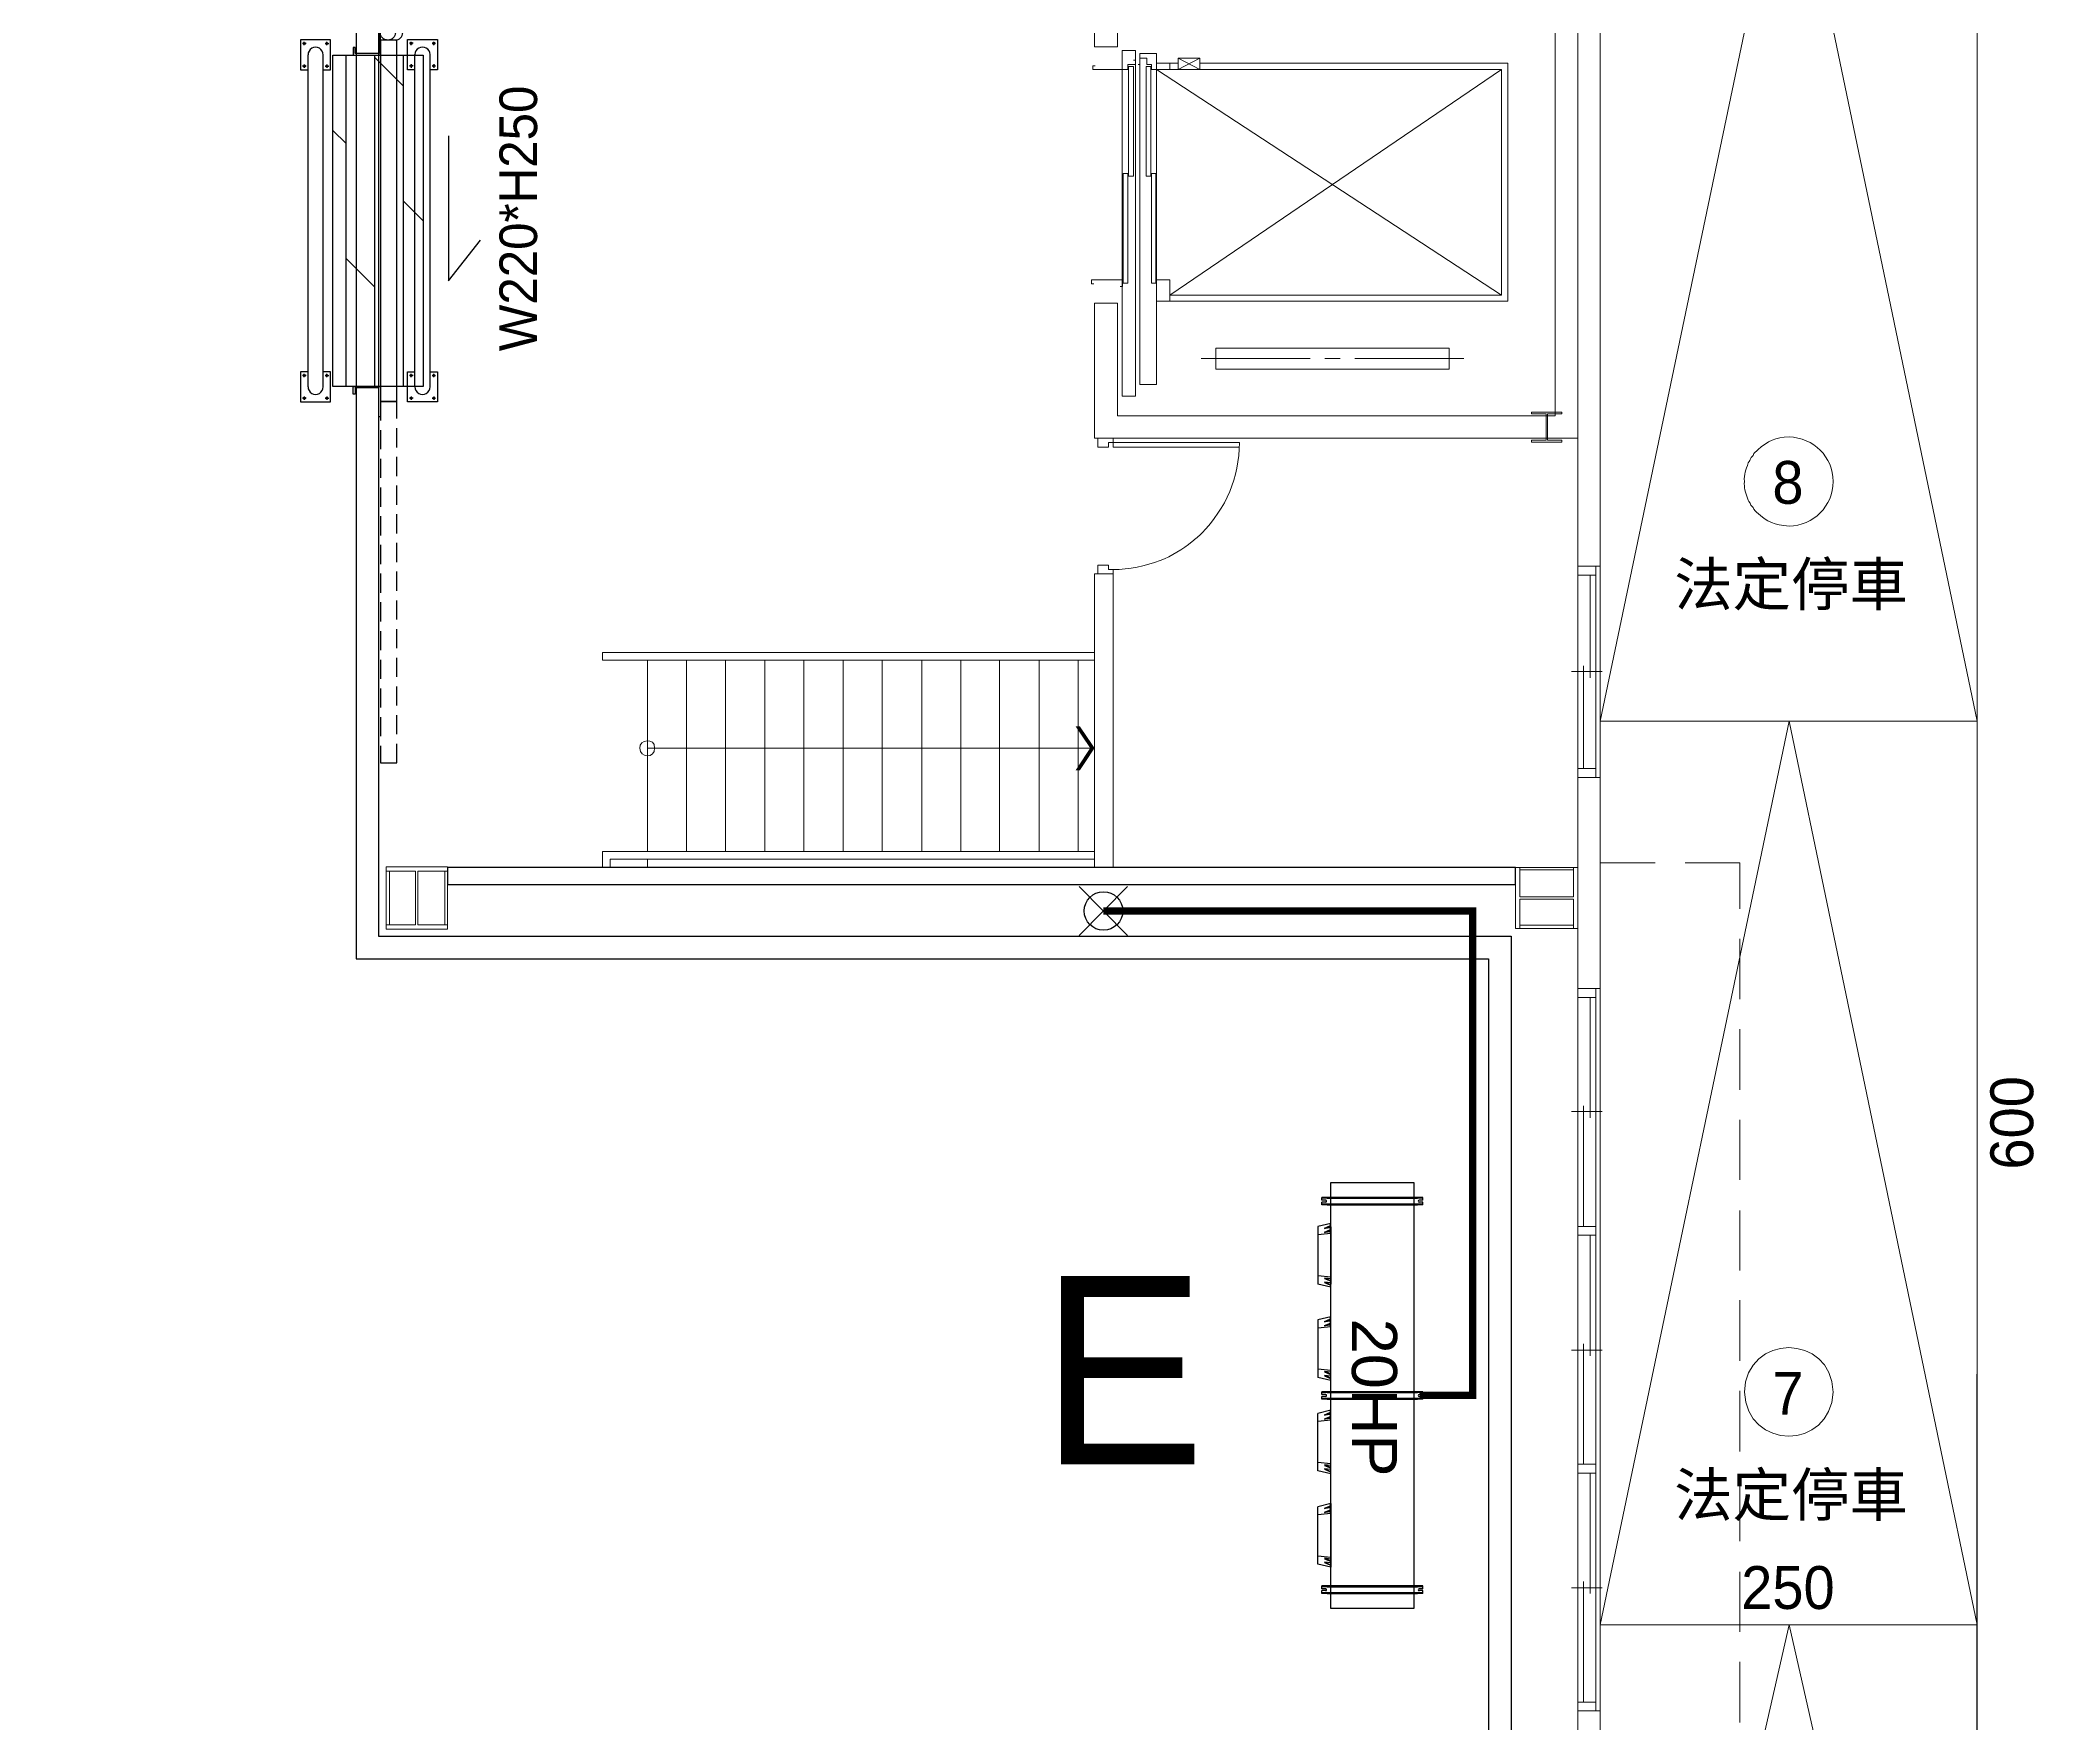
# Model space of a CAD drawing. Header units: millimetres. Extents: x -15161 to 10473752, y -72817 to 33960.
# Drawn here: x 74778 to 76103, y -41806 to -40688 of the extents above; entities that cross this region are included whole.
import ezdxf
from ezdxf import colors
from ezdxf.entities.mleader import LeaderData, LeaderLine
from ezdxf.enums import TextEntityAlignment as Align
from ezdxf.math import Vec2, Vec3

# ---------------------------------------------------------------- set-up
doc = ezdxf.new("R2010")
doc.units = ezdxf.units.MM
doc.linetypes.add('ACAD_ISO03W100', pattern=[30, 12, -18])
doc.linetypes.add('HIDDEN', pattern=[9.525, 6.35, -3.175])
for name, color, linetype in [('PDF_單色填滿', 7, 'Continuous'), ('PDF_幾何圖形', 7, 'Continuous'), ('PDF_文字', 7, 'Continuous')]:
    doc.layers.add(name, color=color, linetype=linetype)
doc.layers.add('添利-門', color=150, linetype='Continuous', lineweight=25)
doc.layers.add('門', color=150, linetype='Continuous', lineweight=25)
doc.styles.add('PDF PMingLiU', font='PMingLiU.ttf')
doc.styles.get("Standard").update_dxf_attribs({"font": 'arial.ttf'})
doc.styles.add('新細明體', font='PMingLiU.ttf')

# ---------------------------------------------------------------- blocks, each defined once
blk = doc.blocks.new('建築底圖1140116')
blk.add_lwpolyline([(473.1, -23885.9), (1182.3, -23885.9), (1182.3, -23874.5), (473.1, -23874.5)], close=True)
at = {"layer": 'PDF_單色填滿', "lineweight": 0}
for points in [[(893.1, -23780.9), (890.2, -23780.9), (902.9, -23795.3), (899.9, -23795.3)], [(902.9, -23795.3), (899.9, -23795.3), (893.1, -23810.1), (890.2, -23810.1)]]:
    blk.add_solid(points, dxfattribs=at)
at = {"layer": 'PDF_幾何圖形', "lineweight": 0}
blk.add_lwpolyline([(1839, -22577.2), (1488.9, -22577.2, -0.000209), (1488.4, -24980.8)], format="xyb", dxfattribs=at)
for points in [[(1488.9, -23777.5), (1364, -23177.6), (1238.6, -23777.5), (1364, -23177.6)], [(1238.6, -23777.5), (1238.6, -23177.6), (1488.9, -23177.6), (1488.9, -23777.5)], [(902.9, -23329.6), (918.1, -23329.6), (918.1, -23314.7), (1182.3, -23314.7), (1182.3, -23299.5), (902.9, -23299.5)], [(902.9, -23499.8), (902.9, -23589.5), (1223.8, -23589.5), (1223.8, -23314.7), (1208.6, -23314.7), (1208.6, -23574.7), (918.1, -23574.7), (918.1, -23499.8)], [(930, -23561.6), (930, -23332.1), (921.1, -23332.1), (921.1, -23561.6)], [(943.9, -23554), (943.9, -23334.2), (932.9, -23334.2), (932.9, -23554)], [(972.7, -23344.8), (972.7, -23337.2), (958.3, -23337.2), (958.3, -23344.8)], [(925.3, -23415.5), (925.3, -23342.7), (928.7, -23342.7), (928.7, -23415.5)], [(940.1, -23415.5), (940.1, -23342.7), (937.2, -23342.7), (937.2, -23415.5)], [(921.9, -23486.6), (921.9, -23413.8), (924.9, -23413.8), (924.9, -23486.6)], [(943.5, -23486.6), (943.5, -23413.8), (940.6, -23413.8), (940.6, -23486.6)], [(1138.3, -23529.8), (1138.3, -23543.8), (983.3, -23543.8), (983.3, -23529.8)], [(1192.9, -23573.4), (1192.9, -23572.2), (1213.2, -23572.2), (1213.2, -23573.4), (1203.5, -23573.4), (1203.5, -23590.8), (1213.2, -23590.8), (1213.2, -23592.1), (1192.9, -23592.1), (1192.9, -23590.8), (1202.6, -23590.8), (1202.6, -23573.4)], [(1488.9, -24377.5), (1364, -23777.5), (1238.6, -24377.5), (1364, -23777.5)], [(1238.6, -24377.5), (1238.6, -23777.5), (1488.9, -23777.5), (1488.9, -24377.5)], [(1488.9, -23777.5), (1488.9, -24377.5), (1238.6, -24377.5), (1238.6, -23777.5)], [(432.5, -23912.6), (432.5, -23915.6), (473.1, -23915.6), (473.1, -23912.6), (453.6, -23912.6), (453.6, -23877), (473.1, -23877), (473.1, -23874.1), (432.5, -23874.1), (432.5, -23877), (451.9, -23877), (451.9, -23912.6)], [(432.5, -23912.6), (432.5, -23877), (434.6, -23877), (434.6, -23912.6)], [(471.4, -23912.6), (471.4, -23877), (473.1, -23877), (473.1, -23912.6)], [(1220.8, -23915.1), (1223.8, -23915.1), (1223.8, -23874.5), (1220.8, -23874.5), (1220.8, -23894), (1185.3, -23894), (1185.3, -23874.5), (1182.3, -23874.5), (1182.3, -23915.1), (1185.3, -23915.1), (1185.3, -23895.7), (1220.8, -23895.7)], [(1185.3, -23876.2), (1185.3, -23874.5), (1220.8, -23874.5), (1220.8, -23876.2)], [(1185.3, -23915.1), (1185.3, -23913), (1220.8, -23913), (1220.8, -23915.1)], [(1223.8, -24434.6), (1223.8, -23954.9), (1238.6, -23954.9), (1238.6, -24434.6)], [(1488.9, -24927.9), (1364, -24377.5), (1238.6, -24927.9), (1364, -24377.5)], [(1238.6, -24977.9), (1238.6, -24377.5), (1488.9, -24377.5), (1488.9, -24977.9)], [(1488.9, -24377.5), (1488.9, -24977.9), (1238.6, -24977.9), (1238.6, -24377.5)]]:
    blk.add_lwpolyline(points, close=True, dxfattribs=at)
at = {"layer": 'PDF_幾何圖形', "lineweight": 5}
for points in [[(1238.6, -23777.5), (1238.6, -23177.6), (1488.9, -23177.6), (1488.9, -23777.5)], [(1238.6, -24377.5), (1238.6, -23777.5), (1488.9, -23777.5), (1488.9, -24377.5)], [(1238.6, -24977.9), (1238.6, -24377.5), (1488.9, -24377.5), (1488.9, -24977.9)]]:
    blk.add_lwpolyline(points, close=True, dxfattribs=at)
at = {"layer": 'PDF_幾何圖形', "lineweight": 0}
for points in [[(1223.8, -23227.1), (1223.8, -23674.6), (1238.6, -23674.6), (1238.6, -23227.1)], [(902.9, -23329.6), (918.1, -23329.6), (902.9, -23329.6), (902.9, -23299.5)], [(928.7, -23338.5), (930, -23338.5), (930, -23341.4), (924.9, -23341.4), (924.9, -23344.8), (901.6, -23344.8), (901.6, -23342.3), (903.3, -23342.3)], [(952.8, -23340.6), (952.8, -23344.8), (940.6, -23344.8), (940.6, -23341.4), (937.6, -23341.4), (937.6, -23337.2), (932.9, -23337.2), (932.9, -23341.4), (931.7, -23341.4)], [(943.9, -23498.5), (1177.2, -23498.5), (1177.2, -23340.6), (972.7, -23340.6)], [(958.3, -23340.6), (943.9, -23340.6)], [(958.3, -23337.2), (972.7, -23344.8)], [(958.3, -23344.8), (972.7, -23337.2)], [(943.9, -23344.8), (1173, -23494.7), (1173, -23344.8), (952.8, -23344.8)], [(1173, -23494.7), (952.8, -23494.7), (1173, -23344.8)], [(919.8, -23488.8), (921.5, -23488.8), (921.5, -23484.5), (900.8, -23484.5), (900.8, -23487.1), (902.4, -23487.1)], [(952.8, -23498.5), (952.8, -23484.5), (943.9, -23484.5)], [(1208.6, -23574.7), (918.1, -23574.7), (918.1, -23499.8), (902.9, -23499.8), (902.9, -23589.5)], [(1046, -23536.6), (973.6, -23536.6)], [(1065.9, -23536.6), (1055.7, -23536.6)], [(1148, -23536.6), (1075.6, -23536.6)], [(902.9, -23589.5), (915.1, -23589.5), (915.1, -23592.5), (912.2, -23592.5), (912.2, -23595.5), (905, -23595.5), (905, -23589.5)], [(999, -23592.5), (915.1, -23592.5), (915.1, -23595.5), (999, -23595.5)], [(915.1, -23874.1), (915.1, -23679.7), (902.9, -23679.7), (902.9, -23874.1)], [(915.1, -23679.7), (915.1, -23676.8), (912.2, -23676.8), (912.2, -23673.8), (905, -23673.8), (905, -23679.7)], [(1223.8, -23674.6), (1223.8, -23814.8)], [(1223.8, -23680.6), (1235.7, -23680.6)], [(1231.9, -23680.6), (1231.9, -23748.7)], [(1235.7, -23674.6), (1235.7, -23814.8)], [(1238.6, -23674.6), (1238.6, -23814.8)], [(902.9, -23736.9), (576, -23736.9), (576, -23731.8), (902.9, -23731.8)], [(606.1, -23736.9), (606.1, -23863.9)], [(631.9, -23736.9), (631.9, -23863.9)], [(657.7, -23736.9), (657.7, -23863.9)], [(684, -23736.9), (684, -23863.9)], [(709.8, -23736.9), (709.8, -23863.9)], [(736, -23736.9), (736, -23863.9)], [(761.9, -23736.9), (761.9, -23863.9)], [(788.1, -23736.9), (788.1, -23863.9)], [(814, -23736.9), (814, -23863.9)], [(839.8, -23736.9), (839.8, -23863.9)], [(866, -23736.9), (866, -23863.9)], [(891.9, -23736.9), (891.9, -23863.9)], [(1219.6, -23744.5), (1239.9, -23744.5)], [(1227.6, -23808.9), (1227.6, -23740.7)], [(902.9, -23795.3), (606.1, -23795.3)], [(1223.8, -23808.9), (1235.7, -23808.9)], [(1238.6, -23954.9), (1238.6, -23814.8), (1223.8, -23814.8), (1223.8, -23954.9)], [(576, -23874.1), (576, -23863.9), (902.9, -23863.9)], [(902.9, -23869), (581.1, -23869), (581.1, -23874.1)], [(606.1, -23869), (606.1, -23874.1)], [(1238.6, -23871.5), (1275, -23871.5)], [(1294.9, -23871.5), (1331.4, -23871.5), (1331.4, -23902)], [(1331.4, -23921.9), (1331.4, -23962.1)], [(1223.8, -23960.9), (1235.7, -23960.9)], [(1231.9, -23960.9), (1231.9, -24040.9)], [(1235.7, -23954.9), (1235.7, -24434.6)], [(1331.4, -23982), (1331.4, -24022.3)], [(1219.6, -24036.6), (1239.9, -24036.6)], [(1227.6, -24112.9), (1227.6, -24032.8)], [(1331.4, -24042.2), (1331.4, -24082)], [(1331.4, -24102.3), (1331.4, -24142.1)], [(1223.8, -24112.9), (1235.7, -24112.9)], [(1235.7, -24118.8), (1223.8, -24118.8)], [(1231.9, -24118.8), (1231.9, -24198.8)], [(1331.4, -24162), (1331.4, -24202.2)], [(1219.6, -24195), (1239.9, -24195)], [(1227.6, -24270.8), (1227.6, -24190.8)], [(1331.4, -24222.1), (1331.4, -24262.3)], [(1223.8, -24270.8), (1235.7, -24270.8)], [(1223.8, -24276.7), (1235.7, -24276.7)], [(1231.9, -24276.7), (1231.9, -24356.7)], [(1331.4, -24282.2), (1331.4, -24322)], [(1331.4, -24342.3), (1331.4, -24382.1)], [(1219.6, -24352.9), (1239.9, -24352.9)], [(1227.6, -24428.7), (1227.6, -24348.7)], [(1331.4, -24402), (1331.4, -24442.3)], [(1223.8, -24428.7), (1235.7, -24428.7)], [(1223.8, -24554.9), (1223.8, -24434.6)]]:
    blk.add_lwpolyline(points, dxfattribs=at)
at = {"layer": 'PDF_幾何圖形', "lineweight": 5}
for points in [[(1343.2, -23597.2), (1340.7, -23599.7), (1340.2, -23601)], [(1336.4, -23629.3), (1336.9, -23630.6), (1337.3, -23631.5), (1338.1, -23632.7), (1338.5, -23634)]]:
    blk.add_lwpolyline(points, dxfattribs=at)
at = {"layer": 'PDF_幾何圖形', "lineweight": 0}
blk.add_arc((917.5, -23598.6), 77.8, 291.8349, 310.0922, dxfattribs=at)
for points in [[(974, -23652.6), (990.2, -23635.9), (999, -23615.8), (999, -23592.5)], [(967.6, -23658.1), (970, -23656.1), (971.8, -23655.1), (974, -23652.6)], [(915.1, -23676.8), (925.9, -23676.8), (936.3, -23674.3), (946.5, -23670.8)], [(610.7, -23795.3), (611, -23788.2), (600.3, -23789.5), (601, -23795.3)], [(601, -23795.3), (600.4, -23802), (611.3, -23802.4), (610.7, -23795.3)]]:
    blk.add_open_spline(points, degree=3, dxfattribs=at)
at = {"layer": 'PDF_幾何圖形', "lineweight": 5}
for points in [[(1364, -23588.7), (1355.1, -23589.2), (1350, -23591.3), (1343.2, -23597.2)], [(1393.2, -23618.3), (1393.3, -23601.9), (1380.2, -23589.2), (1364, -23588.7)], [(1336.9, -23606), (1335.3, -23610.5), (1333.9, -23613.5), (1334.3, -23618.3)], [(1340.2, -23601), (1337.8, -23603.1), (1338.7, -23603.2), (1336.9, -23606)], [(1334.3, -23618.3), (1334, -23622.3), (1335, -23625.7), (1336.4, -23629.3)], [(1364, -23648), (1380.2, -23647.6), (1393.3, -23634.6), (1393.2, -23618.3)], [(1338.5, -23634), (1342.3, -23637.4), (1338.6, -23635.3), (1342.4, -23638.6)], [(1342.4, -23638.6), (1350, -23645.6), (1353.8, -23647.1), (1364, -23648)], [(1393.2, -24222.9), (1392, -24183.5), (1335.6, -24183.7), (1334.3, -24222.9)], [(1334.3, -24222.9), (1335.9, -24261.7), (1391.6, -24262), (1393.2, -24222.9)]]:
    blk.add_open_spline(points, degree=3, dxfattribs=at)
at = {"layer": 'PDF_文字', "attachment_point": 4, "style": 'PDF PMingLiU'}
for s, insert, char_height in [('8', (1352.9, -23619.1), 28.4), ('法定停車', (1287.7, -23688.1), 28.45), ('7', (1352.9, -24223.7), 28.4), ('法定停車', (1287.7, -24292.7), 28.45), ('250', (1332.2, -24352.9), 28.45)]:
    blk.add_mtext(s, dxfattribs=dict(at, insert=insert, char_height=char_height))
at = {"layer": 'PDF_文字', "insert": (1512.1, -24075.2), "char_height": 28.45, "attachment_point": 4, "rotation": 90, "style": 'PDF PMingLiU'}
blk.add_mtext('600', dxfattribs=at)
blk = doc.blocks.new('庫板圖灰底')
at = {"color": 8}
for points in [[(80557.7, -16889.6), (80557.7, -15682.5), (82713, -15682.5), (82713, -16710.6), (82582.8, -16710.6), (82582.8, -16834.2), (81963.1, -16834.2), (81963.1, -17483.3), (82715, -17483.3), (82715, -18673.2), (82012.9, -18673.2), (82012.9, -18633), (81964.4, -18633), (81964.4, -18673.2), (81262.6, -18673.2), (81262.6, -18633), (81214.1, -18633), (81214.1, -18673.2), (80513.6, -18673.2), (80513.6, -18032.6), (79758.8, -18032.6), (79758.8, -16889.6)], [(80572.7, -16904.6), (80572.7, -15697.5), (82698, -15697.5), (82698, -16695.6), (82567.8, -16695.6), (82567.8, -16819.2), (81948.1, -16819.2), (81948.1, -17498.3), (82700, -17498.3), (82700, -18658.2), (82027.9, -18658.2), (82027.9, -18618), (81949.4, -18618), (81949.4, -18658.2), (81277.6, -18658.2), (81277.6, -18618), (81199.1, -18618), (81199.1, -18658.2), (80528.6, -18658.2), (80528.6, -18017.6), (79773.8, -18017.6), (79773.8, -16904.6)]]:
    blk.add_lwpolyline(points, close=True, dxfattribs=at)
blk = doc.blocks.new('機組圖彩色')
at = {"color": 230}
for p, q in [((94549.6, 191.4), (94549.6, 193.2)), ((94616.6, 193.2), (94549.6, 193.2)), ((94616.6, 192.7), (94549.6, 192.7)), ((94552.1, 191.4), (94549.6, 191.4)), ((94552.1, 190.1), (94549.6, 190.1)), ((94549.6, 188.2), (94549.6, 190.1)), ((94616.6, 188.7), (94549.6, 188.7)), ((94616.6, 188.2), (94549.6, 188.2)), ((94553.1, 193.2), (94613.1, 193.2)), ((94553.1, 192.7), (94613.1, 192.7)), ((94553.1, 188.7), (94613.1, 188.7)), ((94553.1, 188.2), (94613.1, 188.2)), ((94616.6, 191.4), (94614.1, 191.4)), ((94616.6, 190.1), (94614.1, 190.1)), ((94616.6, 191.4), (94616.6, 193.2)), ((94616.6, 188.2), (94616.6, 190.1)), ((94549.6, 62.4), (94549.6, 64.2)), ((94616.6, 64.2), (94549.6, 64.2)), ((94616.6, 63.7), (94549.6, 63.7)), ((94552.1, 62.4), (94549.6, 62.4)), ((94552.1, 61.1), (94549.6, 61.1)), ((94549.6, 59.2), (94549.6, 61.1)), ((94616.6, 59.7), (94549.6, 59.7)), ((94616.6, 59.2), (94549.6, 59.2)), ((94553.1, 64.2), (94613.1, 64.2)), ((94553.1, 63.7), (94613.1, 63.7)), ((94553.1, 59.7), (94613.1, 59.7)), ((94553.1, 59.2), (94613.1, 59.2)), ((94616.6, 62.4), (94614.1, 62.4)), ((94616.6, 61.1), (94614.1, 61.1)), ((94616.6, 62.4), (94616.6, 64.2)), ((94616.6, 59.2), (94616.6, 61.1)), ((94549.6, -66.6), (94549.6, -64.8)), ((94616.6, -64.8), (94549.6, -64.8)), ((94616.6, -65.3), (94549.6, -65.3)), ((94553.1, -64.8), (94613.1, -64.8)), ((94553.1, -65.3), (94613.1, -65.3)), ((94616.6, -66.6), (94616.6, -64.8)), ((94552.1, -66.6), (94549.6, -66.6)), ((94552.1, -67.9), (94549.6, -67.9)), ((94549.6, -69.8), (94549.6, -67.9)), ((94616.6, -69.3), (94549.6, -69.3)), ((94616.6, -69.8), (94549.6, -69.8)), ((94553.1, -69.3), (94613.1, -69.3)), ((94553.1, -69.8), (94613.1, -69.8)), ((94616.6, -66.6), (94614.1, -66.6)), ((94616.6, -67.9), (94614.1, -67.9)), ((94616.6, -69.8), (94616.6, -67.9))]:
    blk.add_line(p, q, dxfattribs=at)
at = {"color": 230, "lineweight": 30, "ltscale": 50}
for p, q in [((94555.6, 175.9), (94546.8, 173.8)), ((94546.8, 173.8), (94546.8, 135.7)), ((94551.4, 172.8), (94555.3, 174.5)), ((94551.5, 172.6), (94551.4, 172.8)), ((94551.5, 172.6), (94555.3, 174.2)), ((94555.3, 173), (94551.5, 172.6)), ((94555.3, 169.3), (94555.3, 175.8)), ((94555.6, 133.6), (94555.6, 175.9)), ((94555.6, 169.3), (94546.8, 168.4)), ((94551.4, 170.2), (94555.3, 171.8)), ((94551.5, 169.9), (94551.4, 170.2)), ((94551.5, 169.9), (94555.3, 171.5)), ((94555.3, 170.4), (94551.5, 169.9)), ((94555.6, 140.2), (94546.8, 141.1)), ((94555.6, 133.6), (94546.8, 135.7)), ((94551.5, 139.6), (94551.4, 139.3)), ((94551.4, 139.3), (94555.3, 137.7)), ((94551.5, 136.9), (94551.4, 136.7)), ((94551.4, 136.7), (94555.3, 135)), ((94555.3, 139.1), (94551.5, 139.6)), ((94551.5, 139.6), (94555.3, 138)), ((94551.5, 136.9), (94555.3, 135.3)), ((94555.3, 136.5), (94551.5, 136.9)), ((94555.3, 140.2), (94555.3, 133.7)), ((94555.6, 113.9), (94546.8, 111.8)), ((94546.8, 111.8), (94546.8, 73.7)), ((94555.6, 107.3), (94546.8, 106.4)), ((94551.4, 110.8), (94555.3, 112.5)), ((94551.5, 110.6), (94551.4, 110.8)), ((94551.4, 108.2), (94555.3, 109.8)), ((94551.5, 107.9), (94551.4, 108.2)), ((94551.5, 110.6), (94555.3, 112.2)), ((94555.3, 111), (94551.5, 110.6)), ((94551.5, 107.9), (94555.3, 109.5)), ((94555.3, 108.4), (94551.5, 107.9)), ((94555.3, 107.3), (94555.3, 113.8)), ((94555.6, 78.2), (94546.8, 79.1)), ((94555.6, 71.6), (94546.8, 73.7)), ((94551.5, 77.6), (94551.4, 77.3)), ((94551.4, 77.3), (94555.3, 75.7)), ((94551.5, 74.9), (94551.4, 74.7)), ((94551.4, 74.7), (94555.3, 73)), ((94555.3, 77.1), (94551.5, 77.6)), ((94551.5, 77.6), (94555.3, 76)), ((94551.5, 74.9), (94555.3, 73.3)), ((94555.3, 74.5), (94551.5, 74.9)), ((94555.3, 78.2), (94555.3, 71.7)), ((94555.6, 51.9), (94546.8, 49.8)), ((94546.8, 11.7), (94546.8, 49.8)), ((94555.6, 45.3), (94546.8, 44.4)), ((94551.4, 48.8), (94555.3, 50.5)), ((94551.5, 48.6), (94551.4, 48.8)), ((94551.4, 46.2), (94555.3, 47.8)), ((94551.5, 45.9), (94551.4, 46.2)), ((94551.5, 48.6), (94555.3, 50.2)), ((94555.3, 49), (94551.5, 48.6)), ((94551.5, 45.9), (94555.3, 47.5)), ((94555.3, 46.4), (94551.5, 45.9)), ((94555.3, 45.3), (94555.3, 51.8)), ((94555.6, 16.2), (94546.8, 17.1)), ((94551.5, 15.6), (94551.4, 15.3)), ((94551.4, 15.3), (94555.3, 13.7)), ((94551.5, 15.6), (94555.3, 14)), ((94555.3, 15.1), (94551.5, 15.6)), ((94555.3, 16.2), (94555.3, 9.7)), ((94555.6, 9.6), (94546.8, 11.7)), ((94551.5, 12.9), (94551.4, 12.7)), ((94551.4, 12.7), (94555.3, 11)), ((94555.3, 12.5), (94551.5, 12.9)), ((94551.5, 12.9), (94555.3, 11.3)), ((94555.6, -10.1), (94546.8, -12.2)), ((94546.8, -50.3), (94546.8, -12.2)), ((94551.4, -13.2), (94555.3, -11.5)), ((94551.5, -13.4), (94551.4, -13.2)), ((94551.5, -13.4), (94555.3, -11.8)), ((94555.3, -13), (94551.5, -13.4)), ((94555.3, -16.7), (94555.3, -10.2)), ((94555.6, -10.1), (94555.6, -52.4)), ((94555.6, -16.7), (94546.8, -17.6)), ((94551.4, -15.8), (94555.3, -14.2)), ((94551.5, -16.1), (94551.4, -15.8)), ((94551.5, -16.1), (94555.3, -14.5)), ((94555.3, -15.6), (94551.5, -16.1)), ((94555.6, -45.8), (94546.8, -44.9)), ((94555.6, -52.4), (94546.8, -50.3)), ((94551.5, -46.4), (94551.4, -46.7)), ((94551.4, -46.7), (94555.3, -48.3)), ((94551.5, -49.1), (94551.4, -49.3)), ((94551.4, -49.3), (94555.3, -51)), ((94551.5, -46.4), (94555.3, -48)), ((94555.3, -46.9), (94551.5, -46.4)), ((94555.3, -49.5), (94551.5, -49.1)), ((94551.5, -49.1), (94555.3, -50.7)), ((94555.3, -45.8), (94555.3, -52.3))]:
    blk.add_line(p, q, dxfattribs=at)
at = {"color": 230, "linetype": 'ACAD_ISO03W100', "lineweight": -3, "ltscale": 50}
for p, q in [((94555.6, 173.7), (94555.6, 135.7)), ((94555.6, -50.3), (94555.6, -12.3))]:
    blk.add_line(p, q, dxfattribs=at)
at = {"color": 230}
blk.add_lwpolyline([(94610.6, 203.2), (94610.6, -79.8), (94555.6, -79.8), (94555.6, 203.2)], close=True, dxfattribs=at)
for centre, start, end in [((94552.1, 190.7), 270, 90), ((94614.1, 190.7), 90, 270), ((94552.1, 61.7), 270, 90), ((94614.1, 61.7), 90, 270), ((94552.1, -67.3), 270, 90), ((94614.1, -67.3), 90, 270)]:
    blk.add_arc(centre, 0.635, start, end, dxfattribs=at)
at = {"color": 230, "insert": (94599.5, 112.7), "char_height": 30, "attachment_point": 1, "rotation": 270}
blk.add_mtext_dynamic_manual_height_columns('20HP', width=81.055, gutter_width=12.5, heights=[43], dxfattribs=at)
blk = doc.blocks.new('1F排水圖彩色')
at = {"color": 150}
for points in [[(75467.6, -35300.3), (75499.7, -35332.8)], [(75499.7, -35300.3), (75467.6, -35332.8)]]:
    blk.add_lwpolyline(points, dxfattribs=at)
at = {"color": 150, "const_width": 5}
blk.add_lwpolyline([(75693.7, -35638.2), (75728.8, -35638.2), (75728.8, -35316.6), (75483.7, -35316.6)], dxfattribs=at)
at = {"color": 150}
blk.add_circle((75483.7, -35316.6), 12.8, dxfattribs=at)
blk = doc.blocks.new('庫門圖灰底')
at = {"color": 8}
for p, q in [((62808.5, -40918.3), (62808.5, -40698.3)), ((62808.5, -40698.3), (62868.5, -40698.3)), ((62868.5, -40698.3), (62868.5, -40918.3)), ((62868.5, -40918.3), (62808.5, -40918.3))]:
    blk.add_line(p, q, dxfattribs=at)
at = {"color": 8, "linetype": 'Continuous', "transparency": 33554687}
for p, q in [((62817.4, -40918.3), (62817.4, -40698.3)), ((62836.4, -40918.3), (62836.4, -40698.3)), ((62855.4, -40719), (62836.4, -40699.9)), ((62855.5, -40918.3), (62855.5, -40698.3)), ((62817.3, -40757.1), (62808.5, -40748.3)), ((62868.5, -40808.3), (62855.4, -40795.2)), ((62836.4, -40852.3), (62817.3, -40833.3))]:
    blk.add_line(p, q, dxfattribs=at)
at = {"layer": 'PDF_幾何圖形', "color": 8, "lineweight": 25}
for p, q in [((62839.2, -40678.2), (62839.2, -40697.3)), ((62840.1, -40698.3), (62840.1, -40678.2)), ((62823.4, -40693.2), (62822.1, -40693.2)), ((62822.1, -40693.2), (62822.1, -40698.3)), ((62822.1, -40698.3), (62840.1, -40698.3)), ((62823.4, -40697.3), (62823.4, -40693.2)), ((62839.2, -40697.3), (62823.4, -40697.3)), ((62822.1, -40923.4), (62822.1, -40918.3)), ((62822.1, -40918.3), (62840.1, -40918.3)), ((62823.4, -40923.4), (62822.1, -40923.4)), ((62839.2, -40919.2), (62823.4, -40919.2)), ((62823.4, -40919.2), (62823.4, -40923.4)), ((62839.2, -40938.4), (62839.2, -40919.2)), ((62840.1, -40918.3), (62840.1, -40938.4)), ((62840.1, -40938.4), (62839.2, -40938.4))]:
    blk.add_line(p, q, dxfattribs=at)
at = {"layer": '添利-門', "color": 8}
for p, q in [((62840.1, -40688.3), (62840.1, -40928.3)), ((62851.1, -40688.3), (62840.1, -40688.3)), ((62851.1, -40928.3), (62851.1, -40688.3)), ((62840.1, -40928.3), (62851.1, -40928.3))]:
    blk.add_line(p, q, dxfattribs=at)
at = {"layer": '添利-門', "color": 8, "linetype": 'Continuous'}
for p, q in [((62885.4, -40752), (62885.4, -40848.3)), ((62885.4, -40848.3), (62906.6, -40821.2))]:
    blk.add_line(p, q, dxfattribs=at)
at = {"layer": '添利-門', "color": 8, "linetype": 'HIDDEN', "ltscale": 2}
for p, q in [((62840.1, -40928.3), (62840.1, -41168.3)), ((62851.1, -40928.3), (62840.1, -40928.3)), ((62851.1, -41168.3), (62851.1, -40928.3)), ((62840.1, -41168.3), (62851.1, -41168.3))]:
    blk.add_line(p, q, dxfattribs=at)
at = {"layer": '添利-門', "color": 8}
blk.add_circle((62845.1, -40683.3), 5, dxfattribs=at)
blk.add_arc((62850, -40683.3), 5, 270, 90, dxfattribs=at)
at = {"layer": '門', "color": 8}
for p, q in [((62790.8, -40690.6), (62788.5, -40690.6)), ((62789.6, -40691.8), (62789.6, -40689.5)), ((62803.5, -40690.6), (62805.8, -40690.6)), ((62804.6, -40691.8), (62804.6, -40689.5)), ((62861.8, -40690.5), (62859.5, -40690.5)), ((62860.6, -40691.7), (62860.6, -40689.4)), ((62874.5, -40690.5), (62876.8, -40690.5)), ((62875.6, -40691.7), (62875.6, -40689.4)), ((62792.1, -40918.6), (62792.1, -40698.1)), ((62802.1, -40918.6), (62802.1, -40698.1)), ((62860.6, -40704.4), (62860.6, -40706.7)), ((62863.1, -40918.6), (62863.1, -40698)), ((62873.1, -40918.6), (62873.1, -40698)), ((62875.6, -40704.4), (62875.6, -40706.7)), ((62790.8, -40705.6), (62788.5, -40705.6)), ((62789.6, -40704.5), (62789.6, -40706.8)), ((62803.5, -40705.6), (62805.8, -40705.6)), ((62804.6, -40704.5), (62804.6, -40706.8)), ((62861.8, -40705.5), (62859.5, -40705.5)), ((62874.5, -40705.5), (62876.8, -40705.5)), ((62790.8, -40911.1), (62788.5, -40911.1)), ((62789.6, -40912.2), (62789.6, -40909.9)), ((62803.5, -40911.1), (62805.8, -40911.1)), ((62804.6, -40912.2), (62804.6, -40909.9)), ((62861.8, -40911.1), (62859.5, -40911.1)), ((62860.6, -40912.2), (62860.6, -40909.9)), ((62874.5, -40911.1), (62876.8, -40911.1)), ((62875.6, -40912.2), (62875.6, -40909.9)), ((62790.8, -40926.1), (62788.5, -40926.1)), ((62789.6, -40924.9), (62789.6, -40927.2)), ((62803.5, -40926.1), (62805.8, -40926.1)), ((62804.6, -40924.9), (62804.6, -40927.2)), ((62861.8, -40926.1), (62859.5, -40926.1)), ((62860.6, -40924.9), (62860.6, -40927.2)), ((62874.5, -40926.1), (62876.8, -40926.1)), ((62875.6, -40924.9), (62875.6, -40927.2))]:
    blk.add_line(p, q, dxfattribs=at)
for points in [[(62802.1, -40708.1), (62807.1, -40708.1), (62807.1, -40688.1), (62787.1, -40688.1), (62787.1, -40708.1), (62792.1, -40708.1)], [(62863.1, -40708), (62858.1, -40708), (62858.1, -40688), (62878.1, -40688), (62878.1, -40708), (62873.1, -40708)], [(62792.1, -40908.6), (62787.1, -40908.6), (62787.1, -40928.6), (62807.1, -40928.6), (62807.1, -40908.6), (62802.1, -40908.6)], [(62873.1, -40908.6), (62878.1, -40908.6), (62878.1, -40928.6), (62858.1, -40928.6), (62858.1, -40908.6), (62863.1, -40908.6)]]:
    blk.add_lwpolyline(points, dxfattribs=at)
for centre in [(62789.6, -40690.6), (62804.6, -40690.6), (62860.6, -40690.5), (62875.6, -40690.5), (62789.6, -40705.6), (62804.6, -40705.6), (62860.6, -40705.5), (62875.6, -40705.5), (62789.6, -40911.1), (62804.6, -40911.1), (62860.6, -40911.1), (62875.6, -40911.1), (62789.6, -40926.1), (62804.6, -40926.1), (62860.6, -40926.1), (62875.6, -40926.1)]:
    blk.add_circle(centre, 0.7, dxfattribs=at)
for centre, start, end in [((62797.1, -40698.1), 359.9999, 180.0002), ((62868.1, -40698), 0.0002, 180.0004), ((62797.1, -40918.6), 179.9999, 0.0002), ((62868.1, -40918.6), 180.0002, 0.0004)]:
    blk.add_arc(centre, 5, start, end, dxfattribs=at)
at = {"color": 8, "style": '新細明體'}
blk.add_text('W220*H250', height=25, rotation=90, dxfattribs=at).set_placement((62944.2, -40894.9))
blk = doc.blocks.new('_DetailCallout')
at = {"color": 0, "linetype": 'ByBlock', "lineweight": -2, "transparency": 16777216}
blk.add_line((8, 0), (-8, 0), dxfattribs=at)
blk.add_circle((0, 0), 8, dxfattribs=at)
at = {"color": 0, "transparency": 16777216}
for tag, p in [('視圖號碼', (0, 1)), ('圖紙號碼', (0, -6))]:
    blk.add_attdef(tag, text='', height=3, dxfattribs=at).set_placement(p, align=Align.CENTER)

msp = doc.modelspace()

# ---------------------------------------------------------------- block references
at = {"color": 2}
msp.add_blockref('建築底圖1140116', (74574.9411, -17363.1172), dxfattribs=at)
at = {"color": 9}
msp.add_blockref('機組圖彩色', (-18920.863, -41649.975), dxfattribs=at)
at = {"color": 8}
msp.add_blockref('1F排水圖彩色', (0, -5949.9964), dxfattribs=at)
at = {"color": 150}
msp.add_blockref('庫板圖灰底', (-6960.6958, -23799.9857), dxfattribs=at)
at = {"color": 6}
msp.add_blockref('庫門圖灰底', (12163.4389, 0), dxfattribs=at)

# ---------------------------------------------------------------- texts
at = {"color": 230, "insert": (75442.0731, -41509.0299), "char_height": 125, "attachment_point": 1}
msp.add_mtext_dynamic_manual_height_columns('{\\fPMingLiU|b0|i0|c136|p18;\\C256;E}', width=845.527762, gutter_width=3.125, heights=[227.4342], dxfattribs=at)

# ---------------------------------------------------------------- leaders
at = {"color": 30}
ml = msp.add_multileader_block('Standard', dxfattribs=at)
ml.set_content('_DetailCallout', color=30, scale=15)
ml.set_attribute('視圖號碼', '冷凍庫', width=0)
ml.set_attribute('圖紙號碼', 'E', width=0)
ml.set_leader_properties()
ml.build(insert=Vec2(0, 0))
ml.multileader.update_dxf_attribs({"leader_type": 0})
ctx = ml.context
ctx.base_point, ctx.plane_origin = Vec3(75349.539, -47538.8607), Vec3(75469.539, -47538.8607)
notes = []
notes.append((ctx, [(0, (0, 0, 0), (0, 0), (1, 0), 1, [])]))
ctx.block.insert = Vec3(75469.539, -47538.8607)
ml = msp.add_multileader_block('Standard', dxfattribs=at)
ml.set_content('_DetailCallout', color=30, scale=15)
ml.set_attribute('視圖號碼', '急速庫', width=0)
ml.set_attribute('圖紙號碼', 'B', width=0)
ml.set_leader_properties()
ml.build(insert=Vec2(0, 0))
ml.multileader.update_dxf_attribs({"leader_type": 0})
ctx = ml.context
ctx.base_point, ctx.plane_origin = Vec3(93372.1061, -47545.9996), Vec3(93492.1061, -47545.9996)
notes.append((ctx, [(0, (0, 0, 0), (0, 0), (1, 0), 1, [])]))
ctx.block.insert = Vec3(93492.1061, -47545.9996)
ml = msp.add_multileader_block('Standard', dxfattribs=at)
ml.set_content('_DetailCallout', color=30, scale=15)
ml.set_attribute('視圖號碼', '急速庫', width=0)
ml.set_attribute('圖紙號碼', 'A-2', width=0)
ml.set_leader_properties()
ml.build(insert=Vec2(0, 0))
ml.multileader.update_dxf_attribs({"leader_type": 0})
ctx = ml.context
ctx.base_point, ctx.plane_origin = Vec3(93704.3054, -47545.9996), Vec3(93824.3054, -47545.9996)
notes.append((ctx, [(0, (0, 0, 0), (0, 0), (1, 0), 1, [])]))
ctx.block.insert = Vec3(93824.3054, -47545.9996)
ml = msp.add_multileader_block('Standard', dxfattribs=at)
ml.set_content('_DetailCallout', color=30, scale=15)
ml.set_attribute('視圖號碼', '急速庫', width=0)
ml.set_attribute('圖紙號碼', 'A-1', width=0)
ml.set_leader_properties()
ml.build(insert=Vec2(0, 0))
ml.multileader.update_dxf_attribs({"leader_type": 0})
ctx = ml.context
ctx.base_point, ctx.plane_origin = Vec3(94041.3644, -47545.9996), Vec3(94161.3644, -47545.9996)
notes.append((ctx, [(0, (0, 0, 0), (0, 0), (1, 0), 1, [])]))
ctx.block.insert = Vec3(94161.3644, -47545.9996)
ml = msp.add_multileader_block('Standard', dxfattribs=at)
ml.set_content('_DetailCallout', color=30, scale=15)
ml.set_attribute('視圖號碼', '半成品', width=0)
ml.set_attribute('圖紙號碼', 'B', width=0)
ml.set_leader_properties()
ml.build(insert=Vec2(0, 0))
ml.multileader.update_dxf_attribs({"leader_type": 0})
ctx = ml.context
ctx.base_point, ctx.plane_origin = Vec3(93372.1061, -48769.6603), Vec3(93492.1061, -48769.6603)
notes.append((ctx, [(0, (0, 0, 0), (0, 0), (1, 0), 1, [])]))
ctx.block.insert = Vec3(93492.1061, -48769.6603)
ml = msp.add_multileader_block('Standard', dxfattribs=at)
ml.set_content('_DetailCallout', color=30, scale=15)
ml.set_attribute('視圖號碼', '半成品', width=0)
ml.set_attribute('圖紙號碼', 'A-2', width=0)
ml.set_leader_properties()
ml.build(insert=Vec2(0, 0))
ml.multileader.update_dxf_attribs({"leader_type": 0})
ctx = ml.context
ctx.base_point, ctx.plane_origin = Vec3(93704.3054, -48769.6603), Vec3(93824.3054, -48769.6603)
notes.append((ctx, [(0, (0, 0, 0), (0, 0), (1, 0), 1, [])]))
ctx.block.insert = Vec3(93824.3054, -48769.6603)
ml = msp.add_multileader_block('Standard', dxfattribs=at)
ml.set_content('_DetailCallout', color=30, scale=15)
ml.set_attribute('視圖號碼', '半成品', width=0)
ml.set_attribute('圖紙號碼', 'A-1', width=0)
ml.set_leader_properties()
ml.build(insert=Vec2(0, 0))
ml.multileader.update_dxf_attribs({"leader_type": 0})
ctx = ml.context
ctx.base_point, ctx.plane_origin = Vec3(94041.3644, -48769.6603), Vec3(94161.3644, -48769.6603)
notes.append((ctx, [(0, (0, 0, 0), (0, 0), (1, 0), 1, [])]))
ctx.block.insert = Vec3(94161.3644, -48769.6603)
at = {"color": 54}
ml = msp.add_multileader_block('Standard', dxfattribs=at)
ml.set_content('_DetailCallout', color=54, scale=15)
ml.set_attribute('視圖號碼', '急速庫', width=0)
ml.set_attribute('圖紙號碼', 'A機', width=0)
ml.set_leader_properties()
ml.build(insert=Vec2(0, 0))
ml.multileader.update_dxf_attribs({"leader_type": 0})
ctx = ml.context
ctx.base_point, ctx.plane_origin = Vec3(92864.6909, -48811.8789), Vec3(92984.6909, -48811.8789)
notes.append((ctx, [(0, (0, 0, 0), (0, 0), (1, 0), 1, [])]))
ctx.block.insert = Vec3(92984.6909, -48811.8789)
ml = msp.add_multileader_block('Standard', dxfattribs=at)
ml.set_content('_DetailCallout', color=54, scale=15)
ml.set_attribute('視圖號碼', '半成品', width=0)
ml.set_attribute('圖紙號碼', 'A機', width=0)
ml.set_leader_properties()
ml.build(insert=Vec2(0, 0))
ml.multileader.update_dxf_attribs({"leader_type": 0})
ctx = ml.context
ctx.base_point, ctx.plane_origin = Vec3(92588.6191, -48811.8789), Vec3(92708.6191, -48811.8789)
notes.append((ctx, [(0, (0, 0, 0), (0, 0), (1, 0), 1, [])]))
ctx.block.insert = Vec3(92708.6191, -48811.8789)
ml = msp.add_multileader_block('Standard', dxfattribs=at)
ml.set_content('_DetailCallout', color=54, scale=15)
ml.set_attribute('視圖號碼', '急速庫', width=0)
ml.set_attribute('圖紙號碼', 'B機', width=0)
ml.set_leader_properties()
ml.build(insert=Vec2(0, 0))
ml.multileader.update_dxf_attribs({"leader_type": 0})
ctx = ml.context
ctx.base_point, ctx.plane_origin = Vec3(92864.6909, -49217.4155), Vec3(92984.6909, -49217.4155)
notes.append((ctx, [(0, (0, 0, 0), (0, 0), (1, 0), 1, [])]))
ctx.block.insert = Vec3(92984.6909, -49217.4155)
ml = msp.add_multileader_block('Standard', dxfattribs=at)
ml.set_content('_DetailCallout', color=54, scale=15)
ml.set_attribute('視圖號碼', '半成品', width=0)
ml.set_attribute('圖紙號碼', 'B機', width=0)
ml.set_leader_properties()
ml.build(insert=Vec2(0, 0))
ml.multileader.update_dxf_attribs({"leader_type": 0})
ctx = ml.context
ctx.base_point, ctx.plane_origin = Vec3(92588.6191, -49217.4155), Vec3(92708.6191, -49217.4155)
notes.append((ctx, [(0, (0, 0, 0), (0, 0), (1, 0), 1, [])]))
ctx.block.insert = Vec3(92708.6191, -49217.4155)
at = {"color": 230}
ml = msp.add_multileader_block('Standard', dxfattribs=at)
ml.set_content('_DetailCallout', color=230, scale=15)
ml.set_attribute('視圖號碼', '急速庫', width=0)
ml.set_attribute('圖紙號碼', 'B機', width=0)
ml.set_leader_properties()
ml.build(insert=Vec2(0, 0))
ml.multileader.update_dxf_attribs({"leader_type": 0})
ctx = ml.context
ctx.base_point, ctx.plane_origin = Vec3(92705.7859, -47644.3382), Vec3(92825.7859, -47644.3382)
notes.append((ctx, [(0, (0, 0, 0), (0, 0), (1, 0), 1, [])]))
ctx.block.insert = Vec3(92825.7859, -47644.3382)
ml = msp.add_multileader_block('Standard', dxfattribs=at)
ml.set_content('_DetailCallout', color=230, scale=15)
ml.set_attribute('視圖號碼', '半成品', width=0)
ml.set_attribute('圖紙號碼', 'B機', width=0)
ml.set_leader_properties()
ml.build(insert=Vec2(0, 0))
ml.multileader.update_dxf_attribs({"leader_type": 0})
ctx = ml.context
ctx.base_point, ctx.plane_origin = Vec3(92429.7141, -47644.3382), Vec3(92549.7141, -47644.3382)
notes.append((ctx, [(0, (0, 0, 0), (0, 0), (1, 0), 1, [])]))
ctx.block.insert = Vec3(92549.7141, -47644.3382)
ml = msp.add_multileader_block('Standard', dxfattribs=at)
ml.set_content('_DetailCallout', color=230, scale=15)
ml.set_attribute('視圖號碼', '急速庫', width=0)
ml.set_attribute('圖紙號碼', 'A機', width=0)
ml.set_leader_properties()
ml.build(insert=Vec2(0, 0))
ml.multileader.update_dxf_attribs({"leader_type": 0})
ctx = ml.context
ctx.base_point, ctx.plane_origin = Vec3(92705.7859, -47937.3382), Vec3(92825.7859, -47937.3382)
notes.append((ctx, [(0, (0, 0, 0), (0, 0), (1, 0), 1, [])]))
ctx.block.insert = Vec3(92825.7859, -47937.3382)
ml = msp.add_multileader_block('Standard', dxfattribs=at)
ml.set_content('_DetailCallout', color=230, scale=15)
ml.set_attribute('視圖號碼', '半成品', width=0)
ml.set_attribute('圖紙號碼', 'A機', width=0)
ml.set_leader_properties()
ml.build(insert=Vec2(0, 0))
ml.multileader.update_dxf_attribs({"leader_type": 0})
ctx = ml.context
ctx.base_point, ctx.plane_origin = Vec3(92429.7141, -47937.3382), Vec3(92549.7141, -47937.3382)
notes.append((ctx, [(0, (0, 0, 0), (0, 0), (1, 0), 1, [])]))
ctx.block.insert = Vec3(92549.7141, -47937.3382)
at = {"color": 30}
ml = msp.add_multileader_block('Standard', dxfattribs=at)
ml.set_content('_DetailCallout', color=30, scale=15)
ml.set_attribute('視圖號碼', '冷藏庫', width=0)
ml.set_attribute('圖紙號碼', 'A', width=0)
ml.set_leader_properties()
ml.build(insert=Vec2(0, 0))
ml.multileader.update_dxf_attribs({"leader_type": 0})
ctx = ml.context
ctx.base_point, ctx.plane_origin = Vec3(95395.445, -46487.1906), Vec3(95515.445, -46487.1906)
notes.append((ctx, [(0, (0, 0, 0), (0, 0), (1, 0), 1, [])]))
ctx.block.insert = Vec3(95515.445, -46487.1906)
at = {"color": 54}
ml = msp.add_multileader_block('Standard', dxfattribs=at)
ml.set_content('_DetailCallout', color=54, scale=15)
ml.set_attribute('視圖號碼', '冷藏庫', width=0)
ml.set_attribute('圖紙號碼', 'A機', width=0)
ml.set_leader_properties()
ml.build(insert=Vec2(0, 0))
ml.multileader.update_dxf_attribs({"leader_type": 0})
ctx = ml.context
ctx.base_point, ctx.plane_origin = Vec3(95523.1747, -46044.6887), Vec3(95643.1747, -46044.6887)
notes.append((ctx, [(0, (0, 0, 0), (0, 0), (1, 0), 1, [])]))
ctx.block.insert = Vec3(95643.1747, -46044.6887)
at = {"color": 230}
ml = msp.add_multileader_block('Standard', dxfattribs=at)
ml.set_content('_DetailCallout', color=230, scale=15)
ml.set_attribute('視圖號碼', '冷藏庫', width=0)
ml.set_attribute('圖紙號碼', 'A機', width=0)
ml.set_leader_properties()
ml.build(insert=Vec2(0, 0))
ml.multileader.update_dxf_attribs({"leader_type": 0})
ctx = ml.context
ctx.base_point, ctx.plane_origin = Vec3(94919.177, -46299.7897), Vec3(95039.177, -46299.7897)
notes.append((ctx, [(0, (0, 0, 0), (0, 0), (1, 0), 1, [])]))
ctx.block.insert = Vec3(95039.177, -46299.7897)
for ctx, leaders in notes:
    for number, flags, end, landing, length, lines in leaders:
        leader = LeaderData()
        leader.index, (leader.has_last_leader_line, leader.has_dogleg_vector, leader.attachment_direction) = number, flags
        leader.last_leader_point, leader.dogleg_vector, leader.dogleg_length = Vec3(end), Vec3(landing), length
        for number, points, colour, breaks in lines:
            line = LeaderLine()
            line.index, line.vertices, line.color, line.breaks = number, Vec3.list(points), colors.encode_raw_color(colour), breaks
            leader.lines.append(line)
        ctx.leaders.append(leader)

doc.saveas('drawing.dxf')
